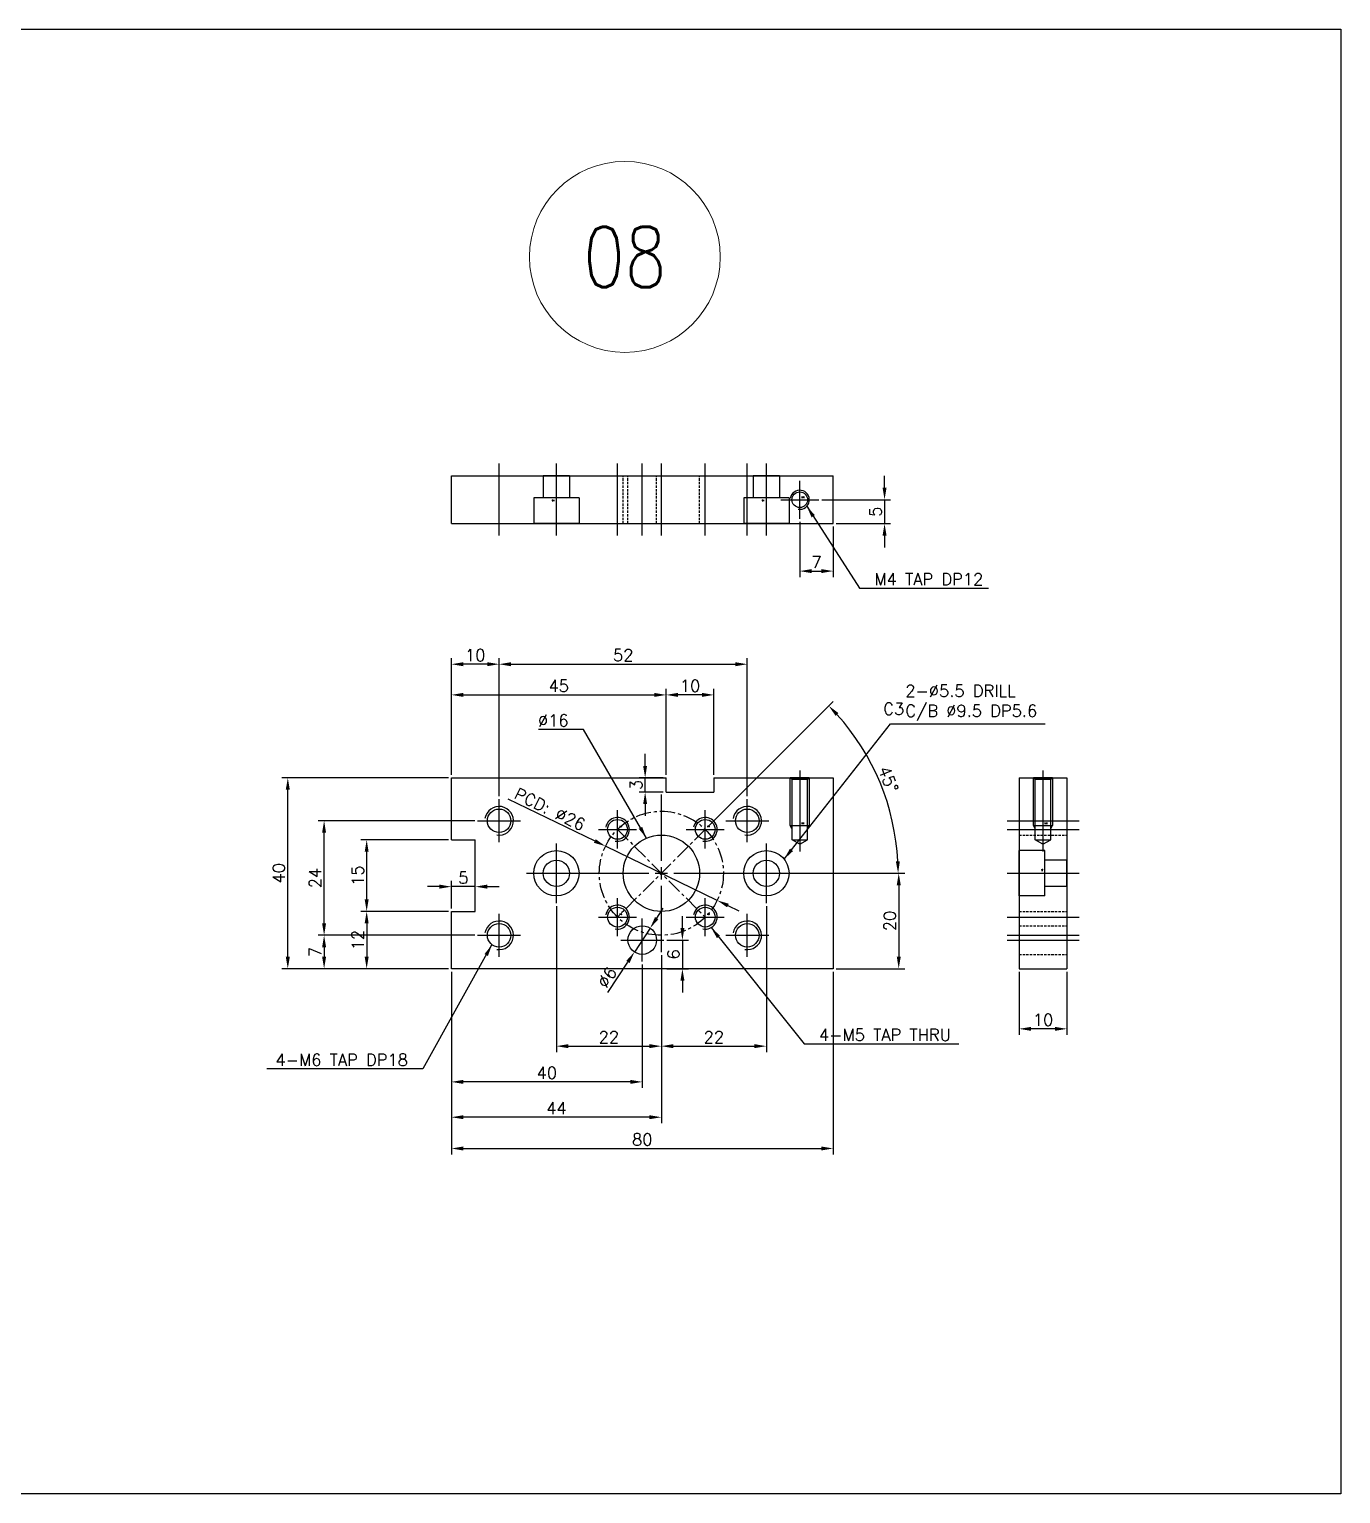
# Model space of a CAD drawing. Header units: millimetres. Extents: x 6260 to 8547, y 5314 to 5985.
# Drawn here: x 8272 to 8546.9, y 5314.5 to 5621.3 of the extents above; entities that cross this region are included whole.
import ezdxf
from ezdxf.enums import TextEntityAlignment as Align

# ---------------------------------------------------------------- set-up
doc = ezdxf.new("R2010")
doc.units = ezdxf.units.MM
for name, pattern in [('CENTER', [50.8, 31.75, -6.35, 6.35, -6.35]), ('DASHED', [0.75, 0.5, -0.25]), ('HIDDEN', [9.525, 6.35, -3.175])]:
    doc.linetypes.add(name, pattern=pattern)
doc.layers.add('05_Datum&CARLine', color=1, linetype='Continuous', lineweight=9)
doc.layers.add('22_Text', color=2, linetype='Continuous', lineweight=20)
doc.layers.add('1', color=220, linetype='CENTER')
doc.layers.add('3', color=223, linetype='HIDDEN')
doc.styles.get("Standard").update_dxf_attribs({"font": 'romans.shx', "bigfont": 'whgtxt.shx'})
doc.dimstyles.new('ISO-25', dxfattribs={"dimtxt": 2.5, "dimasz": 2.5, "dimexe": 1.25, "dimexo": 0.625, "dimtad": 1, "dimtxsty": 'Standard', "dimcen": 2.5, "dimadec": 0, "dimazin": 0, "dimtfac": 1, "dimtmove": 0, "dimatfit": 3, "dimfxl": 1, "dimarcsym": 0})

# ---------------------------------------------------------------- blocks, each defined once
blk = doc.blocks.new('*D403')
at = {"color": 0, "lineweight": -2, "transparency": 16777216}
for p, q in [((8359.88, 5436.5), (8341.5, 5436.5)), ((8342.75, 5434), (8342.75, 5427)), ((8359.88, 5424.5), (8341.5, 5424.5))]:
    blk.add_line(p, q, dxfattribs=at)
at = {"color": 0, "transparency": 16777216}
for points in [[(8342.33, 5434), (8343.16, 5434), (8342.75, 5436.5)], [(8342.33, 5427), (8343.16, 5427), (8342.75, 5424.5)]]:
    blk.add_solid(points, dxfattribs=at)
at = {"layer": 'Defpoints', "color": 0, "transparency": 16777216}
for p in [(8360.5, 5436.5), (8342.75, 5424.5), (8360.5, 5424.5)]:
    blk.add_point(p, dxfattribs=at)
at = {"color": 0, "transparency": 16777216, "insert": (8340.87, 5430.5), "char_height": 2.5, "attachment_point": 5, "rotation": 90}
blk.add_mtext('12', dxfattribs=at)
blk = doc.blocks.new('*D404')
at = {"color": 0, "lineweight": -2, "transparency": 16777216}
for p, q in [((8359.88, 5451.5), (8341.5, 5451.5)), ((8342.75, 5439), (8342.75, 5449)), ((8359.88, 5436.5), (8341.5, 5436.5))]:
    blk.add_line(p, q, dxfattribs=at)
at = {"color": 0, "transparency": 16777216}
for points in [[(8342.33, 5449), (8343.16, 5449), (8342.75, 5451.5)], [(8342.33, 5439), (8343.16, 5439), (8342.75, 5436.5)]]:
    blk.add_solid(points, dxfattribs=at)
at = {"layer": 'Defpoints', "color": 0, "transparency": 16777216}
for p in [(8342.75, 5451.5), (8360.5, 5451.5), (8360.5, 5436.5)]:
    blk.add_point(p, dxfattribs=at)
at = {"color": 0, "transparency": 16777216, "insert": (8340.87, 5444), "char_height": 2.5, "attachment_point": 5, "rotation": 90}
blk.add_mtext('15', dxfattribs=at)
blk = doc.blocks.new('*D405')
at = {"color": 0, "lineweight": -2, "transparency": 16777216}
for p, q in [((8358, 5441.69), (8355.5, 5441.69)), ((8360.5, 5437.12), (8360.5, 5442.94)), ((8365.5, 5441.69), (8360.5, 5441.69)), ((8365.5, 5437.12), (8365.5, 5442.94)), ((8368, 5441.69), (8370.5, 5441.69))]:
    blk.add_line(p, q, dxfattribs=at)
at = {"color": 0, "transparency": 16777216}
for points in [[(8358, 5442.11), (8358, 5441.27), (8360.5, 5441.69)], [(8368, 5442.11), (8368, 5441.27), (8365.5, 5441.69)]]:
    blk.add_solid(points, dxfattribs=at)
at = {"layer": 'Defpoints', "color": 0, "transparency": 16777216}
for p in [(8360.5, 5441.69), (8360.5, 5436.5), (8365.5, 5436.5)]:
    blk.add_point(p, dxfattribs=at)
at = {"color": 0, "transparency": 16777216, "insert": (8363, 5443.57), "char_height": 2.5, "attachment_point": 5}
blk.add_mtext('5', dxfattribs=at)
blk = doc.blocks.new('*D406')
at = {"color": 0, "lineweight": -2, "transparency": 16777216}
for p, q in [((8360.5, 5465.12), (8360.5, 5483.12)), ((8363, 5481.87), (8403, 5481.87)), ((8405.5, 5465.12), (8405.5, 5483.12))]:
    blk.add_line(p, q, dxfattribs=at)
at = {"color": 0, "transparency": 16777216}
for points in [[(8363, 5482.29), (8363, 5481.45), (8360.5, 5481.87)], [(8403, 5482.29), (8403, 5481.45), (8405.5, 5481.87)]]:
    blk.add_solid(points, dxfattribs=at)
at = {"layer": 'Defpoints', "color": 0, "transparency": 16777216}
for p in [(8405.5, 5481.87), (8360.5, 5464.5), (8405.5, 5464.5)]:
    blk.add_point(p, dxfattribs=at)
at = {"color": 0, "transparency": 16777216, "insert": (8383, 5483.75), "char_height": 2.5, "attachment_point": 5}
blk.add_mtext('45', dxfattribs=at)
blk = doc.blocks.new('*D407')
at = {"color": 0, "lineweight": -2, "transparency": 16777216}
for p, q in [((8405.5, 5465.12), (8405.5, 5483.12)), ((8413, 5481.87), (8408, 5481.87)), ((8415.5, 5465.12), (8415.5, 5483.12))]:
    blk.add_line(p, q, dxfattribs=at)
at = {"color": 0, "transparency": 16777216}
for points in [[(8408, 5482.29), (8408, 5481.45), (8405.5, 5481.87)], [(8413, 5482.29), (8413, 5481.45), (8415.5, 5481.87)]]:
    blk.add_solid(points, dxfattribs=at)
at = {"layer": 'Defpoints', "color": 0, "transparency": 16777216}
for p in [(8405.5, 5481.87), (8405.5, 5464.5), (8415.5, 5464.5)]:
    blk.add_point(p, dxfattribs=at)
at = {"color": 0, "transparency": 16777216, "insert": (8410.5, 5483.75), "char_height": 2.5, "attachment_point": 5}
blk.add_mtext('10', dxfattribs=at)
blk = doc.blocks.new('*D408')
at = {"color": 0, "lineweight": -2, "transparency": 16777216}
for p, q in [((8360.5, 5423.87), (8360.5, 5385.58)), ((8440.5, 5423.87), (8440.5, 5385.58)), ((8363, 5386.83), (8438, 5386.83))]:
    blk.add_line(p, q, dxfattribs=at)
at = {"color": 0, "transparency": 16777216}
for points in [[(8363, 5387.25), (8363, 5386.41), (8360.5, 5386.83)], [(8438, 5387.25), (8438, 5386.41), (8440.5, 5386.83)]]:
    blk.add_solid(points, dxfattribs=at)
at = {"layer": 'Defpoints', "color": 0, "transparency": 16777216}
for p in [(8360.5, 5424.5), (8440.5, 5424.5), (8440.5, 5386.83)]:
    blk.add_point(p, dxfattribs=at)
at = {"color": 0, "transparency": 16777216, "insert": (8400.5, 5388.71), "char_height": 2.5, "attachment_point": 5}
blk.add_mtext('80', dxfattribs=at)
blk = doc.blocks.new('*D409')
at = {"color": 0, "lineweight": -2, "transparency": 16777216}
for p, q in [((8359.88, 5464.5), (8324.97, 5464.5)), ((8326.22, 5427), (8326.22, 5462)), ((8359.88, 5424.5), (8324.97, 5424.5))]:
    blk.add_line(p, q, dxfattribs=at)
at = {"color": 0, "transparency": 16777216}
for points in [[(8325.8, 5462), (8326.64, 5462), (8326.22, 5464.5)], [(8325.8, 5427), (8326.64, 5427), (8326.22, 5424.5)]]:
    blk.add_solid(points, dxfattribs=at)
at = {"layer": 'Defpoints', "color": 0, "transparency": 16777216}
for p in [(8326.22, 5464.5), (8360.5, 5464.5), (8360.5, 5424.5)]:
    blk.add_point(p, dxfattribs=at)
at = {"color": 0, "transparency": 16777216, "insert": (8324.34, 5444.5), "char_height": 2.5, "attachment_point": 5, "rotation": 90}
blk.add_mtext('40', dxfattribs=at)
blk = doc.blocks.new('*D410')
at = {"color": 0, "lineweight": -2, "transparency": 16777216}
for p, q in [((8365.38, 5431.5), (8332.58, 5431.5)), ((8333.83, 5429), (8333.83, 5427)), ((8359.88, 5424.5), (8332.58, 5424.5))]:
    blk.add_line(p, q, dxfattribs=at)
at = {"color": 0, "transparency": 16777216}
for points in [[(8333.41, 5429), (8334.24, 5429), (8333.83, 5431.5)], [(8333.41, 5427), (8334.24, 5427), (8333.83, 5424.5)]]:
    blk.add_solid(points, dxfattribs=at)
at = {"layer": 'Defpoints', "color": 0, "transparency": 16777216}
for p in [(8366, 5431.5), (8333.83, 5424.5), (8360.5, 5424.5)]:
    blk.add_point(p, dxfattribs=at)
at = {"color": 0, "transparency": 16777216, "insert": (8331.95, 5428), "char_height": 2.5, "attachment_point": 5, "rotation": 90}
blk.add_mtext('7', dxfattribs=at)
blk = doc.blocks.new('*D411')
at = {"color": 0, "lineweight": -2, "transparency": 16777216}
for p, q in [((8365.38, 5455.5), (8332.58, 5455.5)), ((8333.83, 5434), (8333.83, 5453)), ((8365.38, 5431.5), (8332.58, 5431.5))]:
    blk.add_line(p, q, dxfattribs=at)
at = {"color": 0, "transparency": 16777216}
for points in [[(8333.41, 5453), (8334.24, 5453), (8333.83, 5455.5)], [(8333.41, 5434), (8334.24, 5434), (8333.83, 5431.5)]]:
    blk.add_solid(points, dxfattribs=at)
at = {"layer": 'Defpoints', "color": 0, "transparency": 16777216}
for p in [(8333.83, 5455.5), (8366, 5455.5), (8366, 5431.5)]:
    blk.add_point(p, dxfattribs=at)
at = {"color": 0, "transparency": 16777216, "insert": (8331.95, 5443.5), "char_height": 2.5, "attachment_point": 5, "rotation": 90}
blk.add_mtext('24', dxfattribs=at)
blk = doc.blocks.new('*D412')
at = {"color": 0, "lineweight": -2, "transparency": 16777216}
for p, q in [((8479.47, 5423.87), (8479.47, 5410.65)), ((8489.47, 5423.87), (8489.47, 5410.65)), ((8486.97, 5411.9), (8481.97, 5411.9))]:
    blk.add_line(p, q, dxfattribs=at)
at = {"color": 0, "transparency": 16777216}
for points in [[(8481.97, 5412.31), (8481.97, 5411.48), (8479.47, 5411.9)], [(8486.97, 5412.31), (8486.97, 5411.48), (8489.47, 5411.9)]]:
    blk.add_solid(points, dxfattribs=at)
at = {"layer": 'Defpoints', "color": 0, "transparency": 16777216}
for p in [(8479.47, 5424.5), (8489.47, 5424.5), (8479.47, 5411.9)]:
    blk.add_point(p, dxfattribs=at)
at = {"color": 0, "transparency": 16777216, "insert": (8484.47, 5413.77), "char_height": 2.5, "attachment_point": 5}
blk.add_mtext('10', dxfattribs=at)
blk = doc.blocks.new('*D413')
at = {"color": 0, "lineweight": -2, "transparency": 16777216}
for p, q in [((8433.38, 5444.5), (8455.49, 5444.5)), ((8454.24, 5442), (8454.24, 5427)), ((8441.13, 5424.5), (8455.49, 5424.5))]:
    blk.add_line(p, q, dxfattribs=at)
at = {"color": 0, "transparency": 16777216}
for points in [[(8453.83, 5442), (8454.66, 5442), (8454.24, 5444.5)], [(8453.83, 5427), (8454.66, 5427), (8454.24, 5424.5)]]:
    blk.add_solid(points, dxfattribs=at)
at = {"layer": 'Defpoints', "color": 0, "transparency": 16777216}
for p in [(8432.75, 5444.5), (8440.5, 5424.5), (8454.24, 5424.5)]:
    blk.add_point(p, dxfattribs=at)
at = {"color": 0, "transparency": 16777216, "insert": (8452.37, 5434.5), "char_height": 2.5, "attachment_point": 5, "rotation": 90}
blk.add_mtext('20', dxfattribs=at)
blk = doc.blocks.new('*D414')
at = {"color": 0, "lineweight": -2, "transparency": 16777216}
for p, q in [((8400.5, 5425.37), (8400.5, 5399.53)), ((8360.5, 5423.87), (8360.5, 5399.53)), ((8398, 5400.78), (8363, 5400.78))]:
    blk.add_line(p, q, dxfattribs=at)
at = {"color": 0, "transparency": 16777216}
for points in [[(8363, 5401.2), (8363, 5400.37), (8360.5, 5400.78)], [(8398, 5401.2), (8398, 5400.37), (8400.5, 5400.78)]]:
    blk.add_solid(points, dxfattribs=at)
at = {"layer": 'Defpoints', "color": 0, "transparency": 16777216}
for p in [(8400.5, 5426), (8360.5, 5424.5), (8360.5, 5400.78)]:
    blk.add_point(p, dxfattribs=at)
at = {"color": 0, "transparency": 16777216, "insert": (8380.5, 5402.66), "char_height": 2.5, "attachment_point": 5}
blk.add_mtext('40', dxfattribs=at)
blk = doc.blocks.new('*D415')
at = {"color": 0, "lineweight": -2, "transparency": 16777216}
for p, q in [((8408.91, 5433), (8408.91, 5435.5)), ((8405.63, 5430.5), (8410.16, 5430.5)), ((8408.91, 5430.5), (8408.91, 5424.5)), ((8405.63, 5424.5), (8410.16, 5424.5)), ((8408.91, 5422), (8408.91, 5419.5))]:
    blk.add_line(p, q, dxfattribs=at)
at = {"color": 0, "transparency": 16777216}
for points in [[(8408.5, 5433), (8409.33, 5433), (8408.91, 5430.5)], [(8408.5, 5422), (8409.33, 5422), (8408.91, 5424.5)]]:
    blk.add_solid(points, dxfattribs=at)
at = {"layer": 'Defpoints', "color": 0, "transparency": 16777216}
for p in [(8405, 5430.5), (8405, 5424.5), (8408.91, 5424.5)]:
    blk.add_point(p, dxfattribs=at)
at = {"color": 0, "transparency": 16777216, "insert": (8407.04, 5427.5), "char_height": 2.5, "attachment_point": 5, "rotation": 90}
blk.add_mtext('6', dxfattribs=at)
blk = doc.blocks.new('*D416')
at = {"color": 0, "lineweight": -2, "transparency": 16777216}
for p, q in [((8403.52, 5435.09), (8404.89, 5437.18)), ((8402.15, 5433), (8398.85, 5427.99)), ((8393.27, 5419.48), (8397.48, 5425.9))]:
    blk.add_line(p, q, dxfattribs=at)
at = {"color": 0, "transparency": 16777216}
for points in [[(8403.17, 5435.32), (8403.87, 5434.86), (8402.15, 5433)], [(8397.13, 5426.13), (8397.83, 5425.67), (8398.85, 5427.99)]]:
    blk.add_solid(points, dxfattribs=at)
at = {"layer": 'Defpoints', "color": 0, "transparency": 16777216}
for p in [(8402.15, 5433), (8398.85, 5427.99)]:
    blk.add_point(p, dxfattribs=at)
at = {"color": 0, "transparency": 16777216, "insert": (8393.12, 5422.67), "char_height": 2.5, "attachment_point": 5, "rotation": 56.6984}
blk.add_mtext('∅6', dxfattribs=at)
blk = doc.blocks.new('*U402')
at = {"layer": '1', "color": 0, "ltscale": 4, "transparency": 16777216}
for p, q in [((0, 2.6), (0, 16.5)), ((-16.5, 0), (-2.6, 0)), ((2.6, 0), (16.5, 0)), ((0, -16.5), (0, -2.6))]:
    blk.add_line(p, q, dxfattribs=at)
at = {"layer": '1', "color": 0, "linetype": 'Continuous', "ltscale": 4, "transparency": 16777216}
for p, q in [((-1.3, 0), (1.3, 0)), ((0, -1.3), (0, 1.3))]:
    blk.add_line(p, q, dxfattribs=at)
blk = doc.blocks.new('*D417')
at = {"color": 0, "lineweight": -2, "transparency": 16777216}
for p, q in [((8404.5, 5427.37), (8404.5, 5392.13)), ((8360.5, 5423.87), (8360.5, 5392.13)), ((8402, 5393.38), (8363, 5393.38))]:
    blk.add_line(p, q, dxfattribs=at)
at = {"color": 0, "transparency": 16777216}
for points in [[(8363, 5393.8), (8363, 5392.97), (8360.5, 5393.38)], [(8402, 5393.8), (8402, 5392.97), (8404.5, 5393.38)]]:
    blk.add_solid(points, dxfattribs=at)
at = {"layer": 'Defpoints', "color": 0, "transparency": 16777216}
for p in [(8404.5, 5428), (8360.5, 5424.5), (8360.5, 5393.38)]:
    blk.add_point(p, dxfattribs=at)
at = {"color": 0, "transparency": 16777216, "insert": (8382.5, 5395.26), "char_height": 2.5, "attachment_point": 5}
blk.add_mtext('44', dxfattribs=at)
blk = doc.blocks.new('*D418')
at = {"color": 0, "lineweight": -2, "transparency": 16777216}
for p, q in [((8372.34, 5460.09), (8390.55, 5451.26)), ((8416.2, 5438.82), (8392.8, 5450.17)), ((8418.45, 5437.73), (8420.7, 5436.64))]:
    blk.add_line(p, q, dxfattribs=at)
at = {"color": 0, "transparency": 16777216}
for points in [[(8390.74, 5451.63), (8390.37, 5450.88), (8392.8, 5450.17)], [(8418.63, 5438.11), (8418.27, 5437.36), (8416.2, 5438.82)]]:
    blk.add_solid(points, dxfattribs=at)
at = {"layer": 'Defpoints', "color": 0, "transparency": 16777216}
for p in [(8392.8, 5450.17), (8416.2, 5438.82)]:
    blk.add_point(p, dxfattribs=at)
at = {"color": 0, "transparency": 16777216, "insert": (8381.14, 5457.91), "char_height": 2.5, "attachment_point": 5, "rotation": 334.1267}
blk.add_mtext('PCD: ∅26', dxfattribs=at)
blk = doc.blocks.new('*D419')
at = {"color": 0, "lineweight": -2, "transparency": 16777216}
for p, q in [((8414.14, 5454.13), (8440.47, 5480.46)), ((8421.63, 5444.5), (8455.36, 5444.5))]:
    blk.add_line(p, q, dxfattribs=at)
blk.add_arc((8404.5, 5444.5), 49.61, 2.8874, 42.1126, dxfattribs=at)
at = {"color": 0, "transparency": 16777216}
for points in [[(8441, 5477.48), (8441.61, 5478.05), (8439.58, 5479.58)], [(8454.47, 5447.01), (8453.64, 5446.98), (8454.11, 5444.5)]]:
    blk.add_solid(points, dxfattribs=at)
at = {"layer": 'Defpoints', "color": 0, "transparency": 16777216}
for p in [(8452.42, 5457.34), (8413.69, 5453.69), (8407.1, 5444.5), (8421, 5444.5), (8395.31, 5435.3)]:
    blk.add_point(p, dxfattribs=at)
at = {"color": 0, "transparency": 16777216, "insert": (8452.07, 5464.2), "char_height": 2.5, "attachment_point": 5, "rotation": 292.5}
blk.add_mtext('45°', dxfattribs=at)
blk = doc.blocks.new('*D420')
at = {"color": 0, "lineweight": -2, "transparency": 16777216}
for p, q in [((8401.1, 5467), (8401.1, 5469.5)), ((8404.88, 5464.5), (8399.85, 5464.5)), ((8401.1, 5461.5), (8401.1, 5464.5)), ((8404.88, 5461.5), (8399.85, 5461.5)), ((8401.1, 5459), (8401.1, 5456.5))]:
    blk.add_line(p, q, dxfattribs=at)
at = {"color": 0, "transparency": 16777216}
for points in [[(8400.68, 5467), (8401.51, 5467), (8401.1, 5464.5)], [(8400.68, 5459), (8401.51, 5459), (8401.1, 5461.5)]]:
    blk.add_solid(points, dxfattribs=at)
at = {"layer": 'Defpoints', "color": 0, "transparency": 16777216}
for p in [(8401.1, 5464.5), (8405.5, 5464.5), (8405.5, 5461.5)]:
    blk.add_point(p, dxfattribs=at)
at = {"color": 0, "transparency": 16777216, "insert": (8399.22, 5463), "char_height": 2.5, "attachment_point": 5, "rotation": 90}
blk.add_mtext('3', dxfattribs=at)
blk = doc.blocks.new('*D421')
at = {"color": 0, "lineweight": -2, "transparency": 16777216}
for p, q in [((8382.5, 5437.62), (8382.5, 5407.02)), ((8404.5, 5427.37), (8404.5, 5407.02)), ((8385, 5408.27), (8402, 5408.27))]:
    blk.add_line(p, q, dxfattribs=at)
at = {"color": 0, "transparency": 16777216}
for points in [[(8385, 5408.69), (8385, 5407.85), (8382.5, 5408.27)], [(8402, 5408.69), (8402, 5407.85), (8404.5, 5408.27)]]:
    blk.add_solid(points, dxfattribs=at)
at = {"layer": 'Defpoints', "color": 0, "transparency": 16777216}
for p in [(8382.5, 5438.25), (8404.5, 5428), (8404.5, 5408.27)]:
    blk.add_point(p, dxfattribs=at)
at = {"color": 0, "transparency": 16777216, "insert": (8393.5, 5410.15), "char_height": 2.5, "attachment_point": 5}
blk.add_mtext('22', dxfattribs=at)
blk = doc.blocks.new('*D422')
at = {"color": 0, "lineweight": -2, "transparency": 16777216}
for p, q in [((8426.5, 5437.62), (8426.5, 5407.02)), ((8404.5, 5427.37), (8404.5, 5407.02)), ((8407, 5408.27), (8424, 5408.27))]:
    blk.add_line(p, q, dxfattribs=at)
at = {"color": 0, "transparency": 16777216}
for points in [[(8407, 5408.69), (8407, 5407.85), (8404.5, 5408.27)], [(8424, 5408.69), (8424, 5407.85), (8426.5, 5408.27)]]:
    blk.add_solid(points, dxfattribs=at)
at = {"layer": 'Defpoints', "color": 0, "transparency": 16777216}
for p in [(8426.5, 5438.25), (8404.5, 5428), (8426.5, 5408.27)]:
    blk.add_point(p, dxfattribs=at)
at = {"color": 0, "transparency": 16777216, "insert": (8415.5, 5410.15), "char_height": 2.5, "attachment_point": 5}
blk.add_mtext('22', dxfattribs=at)
blk = doc.blocks.new('*D423')
at = {"color": 0, "lineweight": -2, "transparency": 16777216}
for p, q in [((8360.5, 5465.12), (8360.5, 5489.55)), ((8370.5, 5460.62), (8370.5, 5489.55)), ((8368, 5488.3), (8363, 5488.3))]:
    blk.add_line(p, q, dxfattribs=at)
at = {"color": 0, "transparency": 16777216}
for points in [[(8363, 5488.72), (8363, 5487.88), (8360.5, 5488.3)], [(8368, 5488.72), (8368, 5487.88), (8370.5, 5488.3)]]:
    blk.add_solid(points, dxfattribs=at)
at = {"layer": 'Defpoints', "color": 0, "transparency": 16777216}
for p in [(8360.5, 5488.3), (8360.5, 5464.5), (8370.5, 5460)]:
    blk.add_point(p, dxfattribs=at)
at = {"color": 0, "transparency": 16777216, "insert": (8365.5, 5490.18), "char_height": 2.5, "attachment_point": 5}
blk.add_mtext('10', dxfattribs=at)
blk = doc.blocks.new('*D424')
at = {"color": 0, "lineweight": -2, "transparency": 16777216}
for p, q in [((8370.5, 5460.62), (8370.5, 5489.55)), ((8422.5, 5460.62), (8422.5, 5489.55)), ((8373, 5488.3), (8420, 5488.3))]:
    blk.add_line(p, q, dxfattribs=at)
at = {"color": 0, "transparency": 16777216}
for points in [[(8373, 5488.72), (8373, 5487.88), (8370.5, 5488.3)], [(8420, 5488.72), (8420, 5487.88), (8422.5, 5488.3)]]:
    blk.add_solid(points, dxfattribs=at)
at = {"layer": 'Defpoints', "color": 0, "transparency": 16777216}
for p in [(8422.5, 5488.3), (8370.5, 5460), (8422.5, 5460)]:
    blk.add_point(p, dxfattribs=at)
at = {"color": 0, "transparency": 16777216, "insert": (8396.5, 5490.18), "char_height": 2.5, "attachment_point": 5}
blk.add_mtext('52', dxfattribs=at)
blk = doc.blocks.new('*D425')
at = {"color": 0, "lineweight": -2, "transparency": 16777216}
for p, q in [((8433.5, 5518.13), (8433.5, 5506.56)), ((8440.5, 5517.13), (8440.5, 5506.56)), ((8436, 5507.81), (8438, 5507.81))]:
    blk.add_line(p, q, dxfattribs=at)
at = {"color": 0, "transparency": 16777216}
for points in [[(8436, 5508.23), (8436, 5507.39), (8433.5, 5507.81)], [(8438, 5508.23), (8438, 5507.39), (8440.5, 5507.81)]]:
    blk.add_solid(points, dxfattribs=at)
at = {"layer": 'Defpoints', "color": 0, "transparency": 16777216}
for p in [(8433.5, 5518.76), (8440.5, 5517.76), (8440.5, 5507.81)]:
    blk.add_point(p, dxfattribs=at)
at = {"color": 0, "transparency": 16777216, "insert": (8437, 5509.69), "char_height": 2.5, "attachment_point": 5}
blk.add_mtext('7', dxfattribs=at)
blk = doc.blocks.new('*D426')
at = {"color": 0, "lineweight": -2, "transparency": 16777216}
for p, q in [((8451.27, 5525.26), (8451.27, 5527.76)), ((8438.13, 5522.76), (8452.52, 5522.76)), ((8451.27, 5522.76), (8451.27, 5517.76)), ((8441.13, 5517.76), (8452.52, 5517.76)), ((8451.27, 5515.26), (8451.27, 5512.76))]:
    blk.add_line(p, q, dxfattribs=at)
at = {"color": 0, "transparency": 16777216}
for points in [[(8450.85, 5525.26), (8451.68, 5525.26), (8451.27, 5522.76)], [(8450.85, 5515.26), (8451.68, 5515.26), (8451.27, 5517.76)]]:
    blk.add_solid(points, dxfattribs=at)
at = {"layer": 'Defpoints', "color": 0, "transparency": 16777216}
for p in [(8437.5, 5522.76), (8440.5, 5517.76), (8451.27, 5517.76)]:
    blk.add_point(p, dxfattribs=at)
at = {"color": 0, "transparency": 16777216, "insert": (8449.39, 5520.26), "char_height": 2.5, "attachment_point": 5, "rotation": 90}
blk.add_mtext('5', dxfattribs=at)

msp = doc.modelspace()

# ---------------------------------------------------------------- linework, layer by layer
for p, q in [((6260.412, 5621.337), (8546.856, 5621.337)), ((8546.856, 5621.337), (8546.856, 5314.492)), ((8379.751, 5527.755), (8379.751, 5523.155)), ((8385.251, 5527.755), (8379.751, 5527.755)), ((8385.251, 5527.755), (8385.251, 5523.155)), ((8423.751, 5527.755), (8423.751, 5523.155)), ((8429.251, 5527.755), (8423.751, 5527.755)), ((8429.251, 5527.755), (8429.251, 5523.155)), ((8377.751, 5523.155), (8377.751, 5517.755)), ((8387.251, 5523.155), (8377.751, 5523.155)), ((8387.251, 5523.155), (8387.251, 5517.755)), ((8421.751, 5523.155), (8421.751, 5517.755)), ((8431.251, 5523.155), (8421.751, 5523.155)), ((8431.251, 5523.155), (8431.251, 5517.755)), ((8387.251, 5517.755), (8377.751, 5517.755)), ((8431.251, 5517.755), (8421.751, 5517.755)), ((8431.876, 5464.135), (8431.501, 5464.495)), ((8435.501, 5464.495), (8431.501, 5464.495)), ((8431.501, 5464.495), (8435.501, 5464.495)), ((8435.126, 5464.135), (8431.876, 5464.135)), ((8431.876, 5451.495), (8431.876, 5464.135)), ((8435.501, 5464.495), (8435.126, 5464.135)), ((8435.126, 5451.495), (8435.126, 5464.135)), ((8482.842, 5464.135), (8482.467, 5464.495)), ((8486.467, 5464.495), (8482.467, 5464.495)), ((8482.467, 5464.495), (8486.467, 5464.495)), ((8486.092, 5464.135), (8482.842, 5464.135)), ((8482.842, 5451.495), (8482.842, 5464.135)), ((8486.467, 5464.495), (8486.092, 5464.135)), ((8486.092, 5451.495), (8486.092, 5464.135)), ((8431.501, 5454.495), (8435.501, 5454.495)), ((8482.467, 5454.495), (8486.467, 5454.495)), ((8433.501, 5450.562), (8431.876, 5451.495)), ((8431.876, 5451.495), (8435.126, 5451.495)), ((8433.501, 5450.562), (8435.126, 5451.495)), ((8484.467, 5450.562), (8482.842, 5451.495)), ((8482.842, 5451.495), (8486.092, 5451.495)), ((8484.467, 5450.562), (8486.092, 5451.495)), ((8484.867, 5449.245), (8479.467, 5449.245)), ((8479.467, 5439.745), (8479.467, 5449.245)), ((8484.867, 5439.745), (8484.867, 5449.245)), ((8489.467, 5447.245), (8484.867, 5447.245)), ((8489.467, 5441.745), (8489.467, 5447.245)), ((8489.467, 5441.745), (8484.867, 5441.745)), ((8484.867, 5439.745), (8479.467, 5439.745)), ((8546.856, 5314.492), (6260.412, 5314.492))]:
    msp.add_line(p, q)
at = {"color": 3}
for p, q in [((8360.501, 5517.755), (8360.501, 5527.755)), ((8360.501, 5527.755), (8440.501, 5527.755)), ((8440.501, 5517.755), (8440.501, 5527.755)), ((8360.501, 5517.755), (8440.501, 5517.755)), ((8360.501, 5464.495), (8405.501, 5464.495)), ((8360.501, 5451.495), (8360.501, 5464.495)), ((8405.501, 5461.495), (8405.501, 5464.495)), ((8415.501, 5464.495), (8440.501, 5464.495)), ((8415.501, 5464.495), (8415.501, 5461.495)), ((8440.501, 5464.495), (8440.501, 5424.495)), ((8479.467, 5464.495), (8489.467, 5464.495)), ((8479.467, 5464.495), (8479.467, 5424.495)), ((8489.467, 5464.495), (8489.467, 5424.495)), ((8405.501, 5461.495), (8415.501, 5461.495)), ((8360.501, 5451.495), (8365.501, 5451.495)), ((8365.501, 5436.495), (8365.501, 5451.495)), ((8360.501, 5424.495), (8360.501, 5436.495)), ((8360.501, 5436.495), (8365.501, 5436.495)), ((8440.501, 5424.495), (8360.501, 5424.495)), ((8479.467, 5424.495), (8489.467, 5424.495))]:
    msp.add_line(p, q, dxfattribs=at)
at = {"color": 4, "linetype": 'DASHED'}
for p, q in [((8396.501, 5517.755), (8396.501, 5527.755)), ((8397.501, 5517.755), (8397.501, 5527.755)), ((8403.501, 5517.755), (8403.501, 5527.755)), ((8412.501, 5517.755), (8412.501, 5527.755)), ((8479.467, 5452.495), (8489.467, 5452.495)), ((8479.467, 5436.495), (8489.467, 5436.495)), ((8479.467, 5433.495), (8489.467, 5433.495)), ((8479.467, 5427.495), (8489.467, 5427.495))]:
    msp.add_line(p, q, dxfattribs=at)
for centre, radius in [((8433.501, 5522.755), 1.639), ((8370.501, 5455.495), 2.459), ((8395.308, 5453.688), 2.067), ((8413.693, 5453.688), 2.067), ((8422.501, 5455.495), 2.459), ((8404.501, 5444.495), 8), ((8382.501, 5444.495), 4.75), ((8382.501, 5444.495), 2.75), ((8426.501, 5444.495), 4.75), ((8426.501, 5444.495), 2.75), ((8395.308, 5435.303), 2.067), ((8413.693, 5435.303), 2.067), ((8370.501, 5431.495), 2.459), ((8400.501, 5430.495), 3), ((8422.501, 5431.495), 2.459)]:
    msp.add_circle(centre, radius)
at = {"layer": '05_Datum&CARLine'}
msp.add_circle((8396.847, 5573.64), 20, dxfattribs=at)
at = {"layer": '1', "ltscale": 5}
for p, q in [((8370.501, 5515.255), (8370.501, 5530.355)), ((8382.501, 5515.255), (8382.501, 5530.355)), ((8395.308, 5515.255), (8395.308, 5530.355)), ((8400.501, 5515.255), (8400.501, 5530.355)), ((8404.501, 5515.255), (8404.501, 5530.355)), ((8413.693, 5515.255), (8413.693, 5530.355)), ((8422.501, 5515.255), (8422.501, 5530.355)), ((8426.501, 5515.255), (8426.501, 5530.355)), ((8476.967, 5455.495), (8492.067, 5455.495)), ((8476.967, 5453.688), (8492.067, 5453.688)), ((8382.501, 5438.245), (8382.501, 5450.745)), ((8426.501, 5438.245), (8426.501, 5450.745)), ((8376.251, 5444.495), (8388.751, 5444.495)), ((8420.251, 5444.495), (8432.751, 5444.495)), ((8476.967, 5444.495), (8492.067, 5444.495)), ((8476.967, 5435.303), (8492.067, 5435.303)), ((8476.967, 5431.495), (8492.067, 5431.495)), ((8476.967, 5430.495), (8492.067, 5430.495))]:
    msp.add_line(p, q, dxfattribs=at)
at = {"layer": '1', "ltscale": 3}
for p, q in [((8433.501, 5518.755), (8433.501, 5526.755)), ((8429.501, 5522.755), (8437.501, 5522.755)), ((8433.501, 5465.995), (8433.501, 5449.062)), ((8484.467, 5465.995), (8484.467, 5449.062)), ((8395.308, 5449.688), (8395.308, 5457.688)), ((8413.693, 5449.688), (8413.693, 5457.688)), ((8391.308, 5453.688), (8399.308, 5453.688)), ((8409.693, 5453.688), (8417.693, 5453.688)), ((8395.308, 5431.303), (8395.308, 5439.303)), ((8413.693, 5431.303), (8413.693, 5439.303)), ((8391.308, 5435.303), (8399.308, 5435.303)), ((8409.693, 5435.303), (8417.693, 5435.303))]:
    msp.add_line(p, q, dxfattribs=at)
at = {"layer": '1', "linetype": 'ByBlock'}
for p, q in [((8431.501, 5454.495), (8431.501, 5464.495)), ((8435.501, 5464.495), (8435.501, 5454.495)), ((8482.467, 5454.495), (8482.467, 5464.495)), ((8486.467, 5464.495), (8486.467, 5454.495)), ((8431.862, 5453.87), (8431.501, 5454.495)), ((8435.14, 5453.87), (8435.501, 5454.495)), ((8482.828, 5453.87), (8482.467, 5454.495)), ((8486.106, 5453.87), (8486.467, 5454.495))]:
    msp.add_line(p, q, dxfattribs=at)
at = {"layer": '1', "ltscale": 4}
for p, q in [((8370.501, 5450.995), (8370.501, 5459.995)), ((8422.501, 5450.995), (8422.501, 5459.995)), ((8366.001, 5455.495), (8375.001, 5455.495)), ((8418.001, 5455.495), (8427.001, 5455.495)), ((8370.501, 5426.995), (8370.501, 5435.995)), ((8400.501, 5425.995), (8400.501, 5434.995)), ((8422.501, 5426.995), (8422.501, 5435.995)), ((8366.001, 5431.495), (8375.001, 5431.495)), ((8418.001, 5431.495), (8427.001, 5431.495)), ((8396.001, 5430.495), (8405.001, 5430.495))]:
    msp.add_line(p, q, dxfattribs=at)
at = {"layer": '1', "ltscale": 0.1}
for p, q in [((8395.308, 5453.688), (8413.693, 5435.303)), ((8413.693, 5453.688), (8395.308, 5435.303))]:
    msp.add_line(p, q, dxfattribs=at)
msp.add_circle((8404.501, 5444.495), 13, dxfattribs=at)
at = {"layer": '1', "linetype": 'ByBlock'}
for centre, radius, start, end in [((8433.501, 5522.755), 2, 261.37307, 171.37307), ((8370.501, 5455.495), 3, 260.40593, 170.40593), ((8395.308, 5453.688), 2.5, 258.46304, 168.46304), ((8413.693, 5453.688), 2.5, 258.46304, 168.46304), ((8422.501, 5455.495), 3, 260.40593, 170.40593), ((8395.308, 5435.303), 2.5, 258.46304, 168.46304), ((8413.693, 5435.303), 2.5, 258.46304, 168.46304), ((8370.501, 5431.495), 3, 260.40593, 170.40593), ((8422.501, 5431.495), 3, 260.40593, 170.40593)]:
    msp.add_arc(centre, radius, start, end, dxfattribs=at)

# ---------------------------------------------------------------- block references
at = {"layer": '1', "ltscale": 4}
msp.add_blockref('*U402', (8404.501, 5444.495), dxfattribs=at)

# ---------------------------------------------------------------- texts
at = {"char_height": 2.5}
for s, insert, attachment_point in [('M4 TAP DP12', (8449.139, 5504.854), 7), ('2-%%C5.5 DRILL\\PC/B %%C9.5 DP5.6', (8455.621, 5476.46), 7), ('%%C16', (8385.064, 5475.24), 9), ('C3', (8451.007, 5477.709), 7), ('4-M5 TAP THRU', (8437.528, 5409.38), 7), ('4-M6 TAP DP18', (8351.386, 5404.144), 9)]:
    msp.add_mtext(s, dxfattribs=dict(at, insert=insert, attachment_point=attachment_point))
at = {"layer": '22_Text', "width": 0.8}
msp.add_text('08', height=12.675, dxfattribs=at).set_placement((8396.847, 5573.64), align=Align.MIDDLE)
at = {"layer": '3'}
for s, height, p in [('M4', 0.3333, (8433.864, 5523.099)), ('M5', 0.25, (8395.744, 5454.2)), ('M5', 0.25, (8414.129, 5454.2)), ('M4', 0.3333, (8433.849, 5454.77)), ('M4', 0.3333, (8484.816, 5454.77)), ('M5', 0.25, (8395.744, 5435.815)), ('M5', 0.25, (8414.129, 5435.815))]:
    msp.add_text(s, height=height, dxfattribs=at).set_placement(p)
for rotation, p in [(180, (8382.047, 5522.725)), (180, (8426.047, 5522.725)), (90, (8484.438, 5444.949))]:
    msp.add_text('M5', height=0.25, rotation=rotation, dxfattribs=at).set_placement(p)

# ---------------------------------------------------------------- dimensions: what is measured, and where the dimension line sits
for base, p1, p2, picture, middle in [((8451.266, 5517.755), (8437.501, 5522.755), (8440.501, 5517.755), '*D426', (8449.391, 5520.255)), ((8401.097, 5464.495), (8405.501, 5461.495), (8405.501, 5464.495), '*D420', (8399.222, 5462.995)), ((8326.219, 5464.495), (8360.501, 5424.495), (8360.501, 5464.495), '*D409', (8324.344, 5444.495)), ((8333.827, 5455.495), (8366.001, 5431.495), (8366.001, 5455.495), '*D411', (8331.952, 5443.495)), ((8342.746, 5451.495), (8360.501, 5436.495), (8360.501, 5451.495), '*D404', (8340.871, 5443.995)), ((8454.244, 5424.495), (8432.751, 5444.495), (8440.501, 5424.495), '*D413', (8452.369, 5434.495)), ((8342.746, 5424.495), (8360.501, 5436.495), (8360.501, 5424.495), '*D403', (8340.871, 5430.495)), ((8333.827, 5424.495), (8366.001, 5431.495), (8360.501, 5424.495), '*D410', (8331.952, 5427.995))]:
    dim = msp.add_linear_dim(base=base, p1=p1, p2=p2, angle=90, dimstyle='ISO-25')
    dim.commit()
    dim.dimension.update_dxf_attribs({"geometry": picture, "text_midpoint": middle})
for base, p1, p2, picture, middle in [((8440.501, 5507.81), (8433.501, 5518.755), (8440.501, 5517.755), '*D425', (8437.001, 5507.81)), ((8404.501, 5408.271), (8382.501, 5438.245), (8404.501, 5427.995), '*D421', (8393.501, 5408.271)), ((8360.501, 5393.385), (8404.501, 5427.995), (8360.501, 5424.495), '*D417', (8382.501, 5393.385)), ((8360.501, 5400.784), (8400.501, 5425.995), (8360.501, 5424.495), '*D414', (8380.501, 5400.784)), ((8440.501, 5386.831), (8360.501, 5424.495), (8440.501, 5424.495), '*D408', (8400.501, 5386.831))]:
    dim = msp.add_linear_dim(base=base, p1=p1, p2=p2, dimstyle='ISO-25')
    dim.commit()
    dim.dimension.update_dxf_attribs({"geometry": picture, "text_midpoint": middle, "dimtype": 160})
for base, p1, p2, picture, middle in [((8360.501, 5488.3), (8370.501, 5459.995), (8360.501, 5464.495), '*D423', (8365.501, 5490.175)), ((8422.501, 5488.3), (8370.501, 5459.995), (8422.501, 5459.995), '*D424', (8396.501, 5490.175)), ((8405.501, 5481.871), (8360.501, 5464.495), (8405.501, 5464.495), '*D406', (8383.001, 5483.746)), ((8405.501, 5481.871), (8415.501, 5464.495), (8405.501, 5464.495), '*D407', (8410.501, 5483.746)), ((8360.501, 5441.691), (8365.501, 5436.495), (8360.501, 5436.495), '*D405', (8363.001, 5443.566)), ((8426.501, 5408.271), (8404.501, 5427.995), (8426.501, 5438.245), '*D422', (8415.501, 5410.146)), ((8479.467, 5411.896), (8489.467, 5424.495), (8479.467, 5424.495), '*D412', (8484.467, 5413.771))]:
    dim = msp.add_linear_dim(base=base, p1=p1, p2=p2, dimstyle='ISO-25')
    dim.commit()
    dim.dimension.update_dxf_attribs({"geometry": picture, "text_midpoint": middle})
dim = msp.add_angular_dim_2l(base=(8452.424, 5457.337), line1=((8407.101, 5444.495), (8421.001, 5444.495)), line2=((8413.693, 5453.688), (8395.308, 5435.303)), dimstyle='ISO-25')
dim.commit()
dim.dimension.update_dxf_attribs({"geometry": '*D419', "text_midpoint": (8452.071, 5464.2)})
dim = msp.add_diameter_dim_2p(p1=(8416.198, 5438.823), p2=(8392.804, 5450.168), text='PCD: <>', dimstyle='ISO-25')
dim.commit()
dim.dimension.update_dxf_attribs({"geometry": '*D418', "text_midpoint": (8381.14, 5457.909)})
dim = msp.add_diameter_dim_2p(p1=(8402.148, 5433.003), p2=(8398.854, 5427.988), dimstyle='ISO-25')
dim.commit()
dim.dimension.update_dxf_attribs({"geometry": '*D416', "text_midpoint": (8393.12, 5422.674)})
dim = msp.add_linear_dim(base=(8408.914, 5424.495), p1=(8405.001, 5430.495), p2=(8405.001, 5424.495), angle=90, dimstyle='ISO-25')
dim.commit()
dim.dimension.update_dxf_attribs({"geometry": '*D415', "text_midpoint": (8408.914, 5427.495), "dimtype": 160})

# ---------------------------------------------------------------- leaders
at = {"annotation_type": 0, "has_hookline": 1}
for points, hookline_direction, text_width in [([(8434.97, 5521.398), (8446.014, 5504.229), (8448.514, 5504.229)], 0, 23.943), ([(8401.368, 5451.857), (8388.189, 5474.615), (8385.689, 5474.615)], 1, 6.31), ([(8430.228, 5447.44), (8452.496, 5475.835), (8454.996, 5475.835)], 0, 29.301), ([(8414.91, 5433.119), (8434.403, 5408.755), (8436.903, 5408.755)], 0, 29.301), ([(8369.008, 5429.541), (8354.511, 5403.519), (8352.011, 5403.519)], 1, 29.539)]:
    msp.add_leader(points, dimstyle='ISO-25', dxfattribs=dict(at, hookline_direction=hookline_direction, text_width=text_width))

doc.saveas('drawing.dxf')
